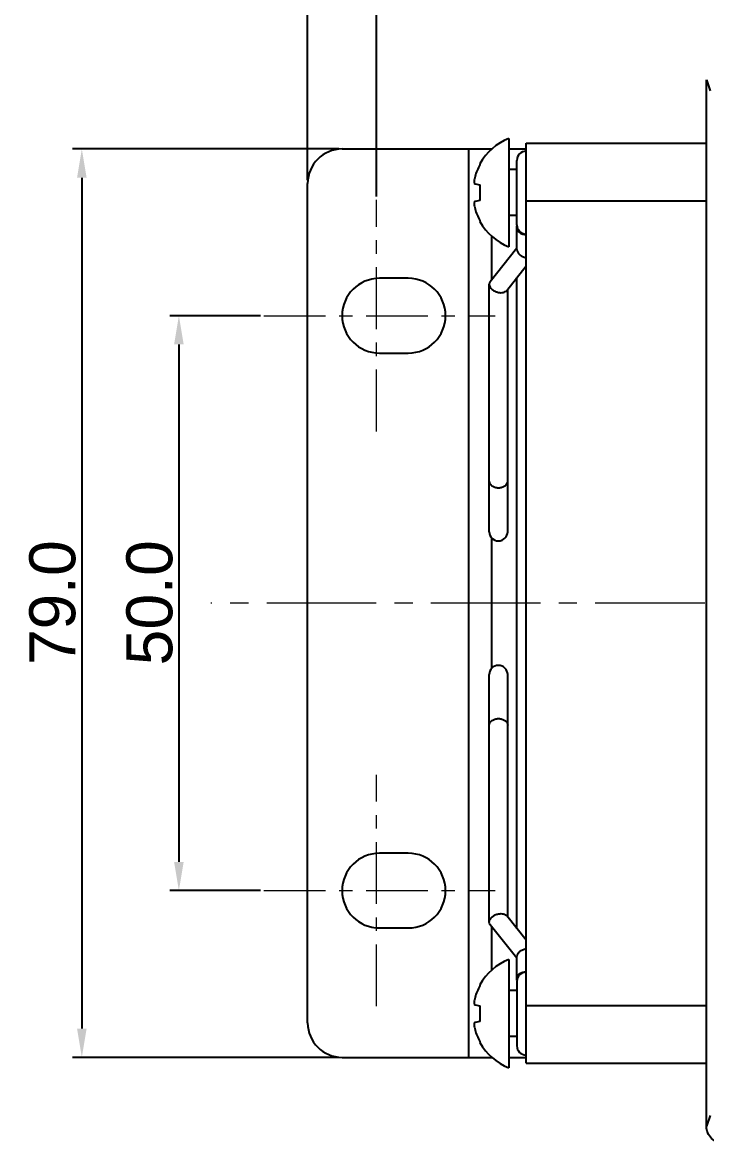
# Model space of a CAD drawing. Header units: millimetres. Extents: x 5329 to 6973, y -914 to -356.
# Drawn here: x 6366.1 to 6425.6, y -528.5 to -431 of the extents above; entities that cross this region are included whole.
import ezdxf

# ---------------------------------------------------------------- set-up
doc = ezdxf.new("R2010")
doc.units = ezdxf.units.MM
doc.header["$PDMODE"] = 3
doc.header["$PDSIZE"] = 1
doc.linetypes.add('CENTER', pattern=[17.8, 10.75, -2.35, 2.35, -2.35])
doc.linetypes.add('CENTER2', pattern=[28.575, 19.05, -3.175, 3.175, -3.175])
doc.layers.get('0').update_dxf_attribs({"linetype": 'CONTINUOUS'})
doc.layers.get('Defpoints').update_dxf_attribs({"linetype": 'CONTINUOUS'})
doc.layers.add('3', color=112, linetype='CENTER', lineweight=15)
doc.layers.add('Dim', color=1, linetype='CONTINUOUS')
doc.styles.add('OMI-1', font='arial.ttf', dxfattribs={"oblique": 1})
doc.dimstyles.new('1', dxfattribs={"dimtxt": 4, "dimasz": 2.5, "dimexe": 0.8, "dimexo": 0.3, "dimgap": 0.5, "dimtad": 1, "dimtoh": 1, "dimdec": 1, "dimzin": 0, "dimdsep": 46, "dimtxsty": 'OMI-1', "dimcen": 0, "dimclrd": 256, "dimclre": 256, "dimclrt": 256, "dimadec": 0, "dimazin": 0, "dimtfac": 0.8, "dimtdec": 1, "dimtix": 1, "dimtmove": 0, "dimatfit": 3, "dimfxl": 1, "dimtolj": 1, "dimtzin": 0, "dimarcsym": 0})

# ---------------------------------------------------------------- blocks, each defined once
blk = doc.blocks.new('*D6096')
at = {"layer": 'Defpoints', "color": 0}
for p in [(6387.134, -456.55), (6379.745, -506.55), (6387.134, -506.55)]:
    blk.add_point(p, dxfattribs=at)
at = {"layer": 'Dim', "lineweight": -2}
for p, q in [((6386.834, -456.55), (6378.945, -456.55)), ((6379.745, -459.05), (6379.745, -504.05)), ((6386.834, -506.55), (6378.945, -506.55))]:
    blk.add_line(p, q, dxfattribs=at)
at = {"layer": 'Dim'}
for points in [[(6380.162, -459.05), (6379.329, -459.05), (6379.745, -456.55)], [(6379.329, -504.05), (6380.162, -504.05), (6379.745, -506.55)]]:
    blk.add_solid(points, dxfattribs=at)
at = {"layer": 'Dim', "insert": (6377.203, -481.55), "char_height": 4, "attachment_point": 5, "rotation": 90, "style": 'OMI-1'}
blk.add_mtext('\\A1;50.0', dxfattribs=at)
blk = doc.blocks.new('*D6097')
at = {"layer": 'Defpoints', "color": 0}
for p in [(6393.946, -442.05), (6371.303, -521.05), (6393.946, -521.05)]:
    blk.add_point(p, dxfattribs=at)
at = {"layer": 'Dim', "lineweight": -2}
for p, q in [((6393.646, -442.05), (6370.503, -442.05)), ((6371.303, -444.55), (6371.303, -518.55)), ((6393.646, -521.05), (6370.503, -521.05))]:
    blk.add_line(p, q, dxfattribs=at)
at = {"layer": 'Dim'}
for points in [[(6371.72, -444.55), (6370.886, -444.55), (6371.303, -442.05)], [(6370.886, -518.55), (6371.72, -518.55), (6371.303, -521.05)]]:
    blk.add_solid(points, dxfattribs=at)
at = {"layer": 'Dim', "insert": (6368.761, -481.55), "char_height": 4, "attachment_point": 5, "rotation": 90, "style": 'OMI-1'}
blk.add_mtext('\\A1;79.0', dxfattribs=at)
blk = doc.blocks.new('*D6098')
at = {"layer": 'Defpoints', "color": 0}
for p in [(6396.946, -413.207), (6396.946, -446.488), (6650.946, -446.488)]:
    blk.add_point(p, dxfattribs=at)
at = {"layer": 'Dim', "lineweight": -2}
for p, q in [((6396.946, -446.188), (6396.946, -412.407)), ((6650.946, -446.188), (6650.946, -412.407)), ((6648.446, -413.207), (6399.446, -413.207))]:
    blk.add_line(p, q, dxfattribs=at)
at = {"layer": 'Dim'}
for points in [[(6399.446, -412.79), (6399.446, -413.624), (6396.946, -413.207)], [(6648.446, -413.624), (6648.446, -412.79), (6650.946, -413.207)]]:
    blk.add_solid(points, dxfattribs=at)
at = {"layer": 'Dim', "insert": (6523.946, -410.665), "char_height": 4, "attachment_point": 5, "style": 'OMI-1'}
blk.add_mtext('\\A1;254.0', dxfattribs=at)
blk = doc.blocks.new('*D6110')
at = {"layer": 'Defpoints', "color": 0}
for p in [(6656.946, -404.358), (6390.946, -445.05), (6656.946, -445.05)]:
    blk.add_point(p, dxfattribs=at)
at = {"layer": 'Dim', "lineweight": -2}
for p, q in [((6390.946, -444.75), (6390.946, -403.558)), ((6656.946, -444.75), (6656.946, -403.558)), ((6393.446, -404.358), (6654.446, -404.358))]:
    blk.add_line(p, q, dxfattribs=at)
at = {"layer": 'Dim'}
for points in [[(6393.446, -403.941), (6393.446, -404.775), (6390.946, -404.358)], [(6654.446, -404.775), (6654.446, -403.941), (6656.946, -404.358)]]:
    blk.add_solid(points, dxfattribs=at)
at = {"layer": 'Dim', "insert": (6523.946, -401.816), "char_height": 4, "attachment_point": 5, "style": 'OMI-1'}
blk.add_mtext('\\A1;266.0', dxfattribs=at)
blk = doc.blocks.new('*D6111')
at = {"layer": 'Defpoints', "color": 0}
for p in [(6390.946, -413.207), (6390.946, -444.75), (6396.946, -446.488)]:
    blk.add_point(p, dxfattribs=at)
at = {"layer": 'Dim', "lineweight": -2}
for p, q in [((6390.946, -444.45), (6390.946, -412.407)), ((6396.946, -446.188), (6396.946, -412.407)), ((6388.446, -413.207), (6385.946, -413.207)), ((6396.946, -413.207), (6390.946, -413.207)), ((6399.446, -413.207), (6401.946, -413.207))]:
    blk.add_line(p, q, dxfattribs=at)
at = {"layer": 'Dim'}
for points in [[(6388.446, -413.624), (6388.446, -412.79), (6390.946, -413.207)], [(6399.446, -412.79), (6399.446, -413.624), (6396.946, -413.207)]]:
    blk.add_solid(points, dxfattribs=at)
at = {"layer": 'Dim', "insert": (6393.946, -410.665), "char_height": 4, "attachment_point": 5, "style": 'OMI-1'}
blk.add_mtext('\\A1;6.0', dxfattribs=at)

msp = doc.modelspace()

# ---------------------------------------------------------------- linework, layer by layer
at = {"color": 7, "linetype": 'Continuous'}
for p, q in [((6425.648, -527.049), (6425.648, -436.05)), ((6425.648, -436.05), (6425.963, -436.995)), ((6408.446, -441.15), (6408.446, -450.55)), ((6409.946, -521.55), (6409.946, -441.55)), ((6409.946, -441.55), (6425.648, -441.55)), ((6393.946, -442.05), (6406.971, -442.05)), ((6404.946, -442.05), (6404.946, -521.05)), ((6406.946, -442.05), (6406.946, -442.073)), ((6408.446, -442.05), (6409.946, -442.05)), ((6405.919, -443.33), (6405.919, -443.425)), ((6409.146, -448.638), (6409.146, -443.059)), ((6409.146, -443.85), (6408.446, -443.85)), ((6390.946, -518.05), (6390.946, -445.05)), ((6405.507, -445.094), (6405.919, -445.166)), ((6405.919, -445.166), (6405.919, -446.533)), ((6405.919, -446.533), (6405.507, -446.606)), ((6409.946, -446.55), (6425.648, -446.55)), ((6405.919, -448.274), (6405.919, -448.369)), ((6409.146, -447.85), (6408.446, -447.85)), ((6409.146, -450.793), (6409.146, -448.748)), ((6406.946, -449.626), (6406.946, -453.432)), ((6406.827, -453.581), (6409.146, -450.662)), ((6408.264, -454.345), (6409.946, -452.227)), ((6399.697, -453.3), (6397.196, -453.3)), ((6409.146, -509.865), (6409.146, -453.235)), ((6406.746, -475.336), (6406.746, -453.815)), ((6408.346, -475.336), (6408.346, -454.242)), ((6397.196, -459.8), (6399.696, -459.8)), ((6406.946, -475.86), (6406.946, -487.239)), ((6406.746, -509.284), (6406.746, -487.763)), ((6408.346, -508.857), (6408.346, -487.763)), ((6399.696, -503.3), (6397.196, -503.3)), ((6409.946, -510.872), (6408.264, -508.755)), ((6397.196, -509.8), (6399.697, -509.8)), ((6409.146, -512.438), (6406.827, -509.518)), ((6406.946, -509.667), (6406.946, -513.473)), ((6408.446, -512.55), (6408.446, -521.95)), ((6409.146, -514.351), (6409.146, -512.306)), ((6405.919, -514.73), (6405.919, -514.825)), ((6409.146, -514.462), (6409.146, -520.041)), ((6409.146, -515.25), (6408.446, -515.25)), ((6405.507, -516.494), (6405.919, -516.566)), ((6405.919, -516.566), (6405.919, -517.933)), ((6409.946, -516.55), (6425.648, -516.55)), ((6405.919, -517.933), (6405.507, -518.006)), ((6405.919, -519.674), (6405.919, -519.769)), ((6409.146, -519.25), (6408.446, -519.25)), ((6393.946, -521.05), (6406.971, -521.05)), ((6406.946, -521.026), (6406.946, -521.05)), ((6408.446, -521.05), (6409.946, -521.05)), ((6409.946, -521.55), (6425.648, -521.55)), ((6425.963, -526.105), (6425.648, -527.049))]:
    msp.add_line(p, q, dxfattribs=at)
for centre, radius, start, end in [((6410.297, -445.85), 5.052, 111.50193, 150.08552), ((6393.946, -445.05), 3, 90, 180), ((6409.946, -443.05), 0.8, 90, 180), ((6410.417, -445.847), 5.109, 151.70233, 163.96366), ((6410.417, -445.853), 5.109, 196.03634, 208.29767), ((6410.297, -445.85), 5.052, 209.91448, 248.49807), ((6409.946, -448.65), 0.8, 180, 270), ((6397.196, -456.55), 3.25, 89.99657, 269.99656), ((6399.696, -456.55), 3.25, 269.99657, 89.99656), ((6407.546, -475.336), 0.8, 180, 0), ((6407.546, -487.763), 0.8, 0, 180), ((6397.196, -506.55), 3.25, 90.00344, 270.00343), ((6399.696, -506.55), 3.25, 270.00344, 90.00343), ((6410.297, -517.25), 5.052, 111.50193, 150.08552), ((6409.946, -514.45), 0.8, 90, 180), ((6410.417, -517.247), 5.109, 151.70233, 163.96366), ((6393.946, -518.05), 3, 180, 270), ((6410.417, -517.253), 5.109, 196.03634, 208.29767), ((6410.297, -517.25), 5.052, 209.91448, 248.49807), ((6409.946, -520.05), 0.8, 180, 270)]:
    msp.add_arc(centre, radius, start, end, dxfattribs=at)
for points, knots in [([(6405.507, -444.435), (6405.484, -444.516), (6405.456, -444.634), (6405.435, -444.787), (6405.429, -444.886), (6405.433, -444.968), (6405.447, -445.031), (6405.469, -445.076), (6405.495, -445.092), (6405.507, -445.094)], [0, 0, 0, 0, 0.361579, 0.524899, 0.668444, 0.78749, 0.879765, 0.94728, 1, 1, 1, 1]), ([(6405.507, -446.606), (6405.495, -446.608), (6405.469, -446.623), (6405.447, -446.668), (6405.433, -446.731), (6405.429, -446.814), (6405.435, -446.912), (6405.456, -447.065), (6405.484, -447.184), (6405.507, -447.264)], [0, 0, 0, 0, 0.052696, 0.120166, 0.212364, 0.331337, 0.47486, 0.638214, 1, 1, 1, 1]), ([(6409.146, -448.935), (6409.146, -448.993), (6409.174, -449.115), (6409.288, -449.273), (6409.46, -449.396), (6409.599, -449.448), (6409.673, -449.467)], [0, 0, 0, 0, 0.217469, 0.452596, 0.713986, 1, 1, 1, 1]), ([(6409.146, -450.793), (6409.146, -450.962), (6409.322, -451.223), (6409.64, -451.421), (6409.842, -451.487), (6409.946, -451.507)], [0, 0, 0, 0, 0.447581, 0.720138, 1, 1, 1, 1]), ([(6406.746, -453.815), (6406.746, -453.984), (6406.922, -454.245), (6407.24, -454.443), (6407.442, -454.509), (6407.546, -454.529)], [0, 0, 0, 0, 0.447581, 0.720138, 1, 1, 1, 1]), ([(6407.546, -454.529), (6407.684, -454.554), (6407.946, -454.561), (6408.193, -454.435), (6408.264, -454.345)], [0, 0, 0, 0, 0.548274, 1, 1, 1, 1]), ([(6406.746, -470.943), (6406.746, -471.018), (6406.795, -471.179), (6406.981, -471.363), (6407.243, -471.482), (6407.443, -471.509), (6407.546, -471.509)], [0, 0, 0, 0, 0.209466, 0.444664, 0.711995, 1, 1, 1, 1]), ([(6407.546, -471.509), (6407.649, -471.509), (6407.849, -471.482), (6408.111, -471.363), (6408.297, -471.179), (6408.346, -471.018), (6408.346, -470.943)], [0, 0, 0, 0, 0.288005, 0.555336, 0.790534, 1, 1, 1, 1]), ([(6406.746, -492.156), (6406.746, -492.081), (6406.795, -491.92), (6406.981, -491.736), (6407.243, -491.618), (6407.443, -491.591), (6407.546, -491.591)], [0, 0, 0, 0, 0.209466, 0.444664, 0.711995, 1, 1, 1, 1]), ([(6407.546, -491.591), (6407.649, -491.591), (6407.849, -491.618), (6408.111, -491.736), (6408.297, -491.92), (6408.346, -492.081), (6408.346, -492.156)], [0, 0, 0, 0, 0.288005, 0.555336, 0.790534, 1, 1, 1, 1]), ([(6406.746, -509.284), (6406.746, -509.115), (6406.922, -508.855), (6407.24, -508.657), (6407.442, -508.59), (6407.546, -508.571)], [0, 0, 0, 0, 0.447581, 0.720138, 1, 1, 1, 1]), ([(6407.546, -508.571), (6407.684, -508.545), (6407.946, -508.538), (6408.193, -508.664), (6408.264, -508.755)], [0, 0, 0, 0, 0.548274, 1, 1, 1, 1]), ([(6409.146, -512.306), (6409.146, -512.137), (6409.322, -511.877), (6409.64, -511.679), (6409.842, -511.612), (6409.946, -511.593)], [0, 0, 0, 0, 0.447581, 0.720138, 1, 1, 1, 1]), ([(6409.146, -514.164), (6409.146, -514.106), (6409.174, -513.984), (6409.288, -513.827), (6409.46, -513.704), (6409.599, -513.652), (6409.673, -513.633)], [0, 0, 0, 0, 0.217469, 0.452596, 0.713986, 1, 1, 1, 1]), ([(6405.507, -515.835), (6405.484, -515.916), (6405.456, -516.034), (6405.435, -516.187), (6405.429, -516.286), (6405.433, -516.368), (6405.447, -516.431), (6405.469, -516.476), (6405.495, -516.492), (6405.507, -516.494)], [0, 0, 0, 0, 0.361579, 0.524899, 0.668444, 0.78749, 0.879765, 0.94728, 1, 1, 1, 1]), ([(6405.507, -518.006), (6405.495, -518.008), (6405.469, -518.023), (6405.447, -518.068), (6405.433, -518.131), (6405.429, -518.214), (6405.435, -518.312), (6405.456, -518.465), (6405.484, -518.584), (6405.507, -518.664)], [0, 0, 0, 0, 0.052696, 0.120166, 0.212364, 0.331337, 0.47486, 0.638214, 1, 1, 1, 1]), ([(6427.147, -528.55), (6426.952, -528.55), (6426.558, -528.471), (6426.06, -528.138), (6425.726, -527.639), (6425.648, -527.244), (6425.648, -527.049)], [0, 0, 0, 0, 0.250013, 0.49993, 0.749905, 1, 1, 1, 1])]:
    msp.add_open_spline(points, degree=3, knots=knots, dxfattribs=at)
for points in [[(6409.673, -449.467), (6409.762, -449.49), (6409.854, -449.501), (6409.946, -449.501)], [(6406.827, -453.581), (6406.776, -453.646), (6406.746, -453.732), (6406.746, -453.815)], [(6406.827, -509.518), (6406.776, -509.454), (6406.746, -509.367), (6406.746, -509.284)], [(6409.673, -513.633), (6409.762, -513.61), (6409.854, -513.599), (6409.946, -513.599)]]:
    msp.add_open_spline(points, degree=3, dxfattribs=at)
at = {"layer": '3', "linetype": 'CENTER', "ltscale": 0.5}
for p, q in [((6396.946, -466.611), (6396.946, -446.488)), ((6387.134, -456.55), (6407.258, -456.55)), ((6396.946, -516.611), (6396.946, -496.488)), ((6387.134, -506.55), (6407.258, -506.55))]:
    msp.add_line(p, q, dxfattribs=at)
at = {"layer": '3', "linetype": 'CENTER2', "ltscale": 0.5}
msp.add_line((6682.661, -481.55), (6382.523, -481.55), dxfattribs=at)

# ---------------------------------------------------------------- dimensions: what is measured, and where the dimension line sits
at = {"layer": 'Dim'}
for base, p1, p2, picture, middle in [((6656.946, -404.358), (6390.946, -445.05), (6656.946, -445.05), '*D6110', (6523.946, -401.816)), ((6390.946, -413.207), (6396.946, -446.488), (6390.946, -444.75), '*D6111', (6393.946, -410.665)), ((6396.946, -413.207), (6650.946, -446.488), (6396.946, -446.488), '*D6098', (6523.946, -410.665))]:
    dim = msp.add_linear_dim(base=base, p1=p1, p2=p2, dimstyle='1', dxfattribs=at)
    dim.commit()
    dim.dimension.update_dxf_attribs({"geometry": picture, "text_midpoint": middle})
for base, p1, p2, picture, middle in [((6371.303, -521.05), (6393.946, -442.05), (6393.946, -521.05), '*D6097', (6368.761, -481.55)), ((6379.745, -506.55), (6387.134, -456.55), (6387.134, -506.55), '*D6096', (6377.203, -481.55))]:
    dim = msp.add_linear_dim(base=base, p1=p1, p2=p2, angle=90, dimstyle='1', dxfattribs=at)
    dim.commit()
    dim.dimension.update_dxf_attribs({"geometry": picture, "text_midpoint": middle})

doc.saveas('drawing.dxf')
